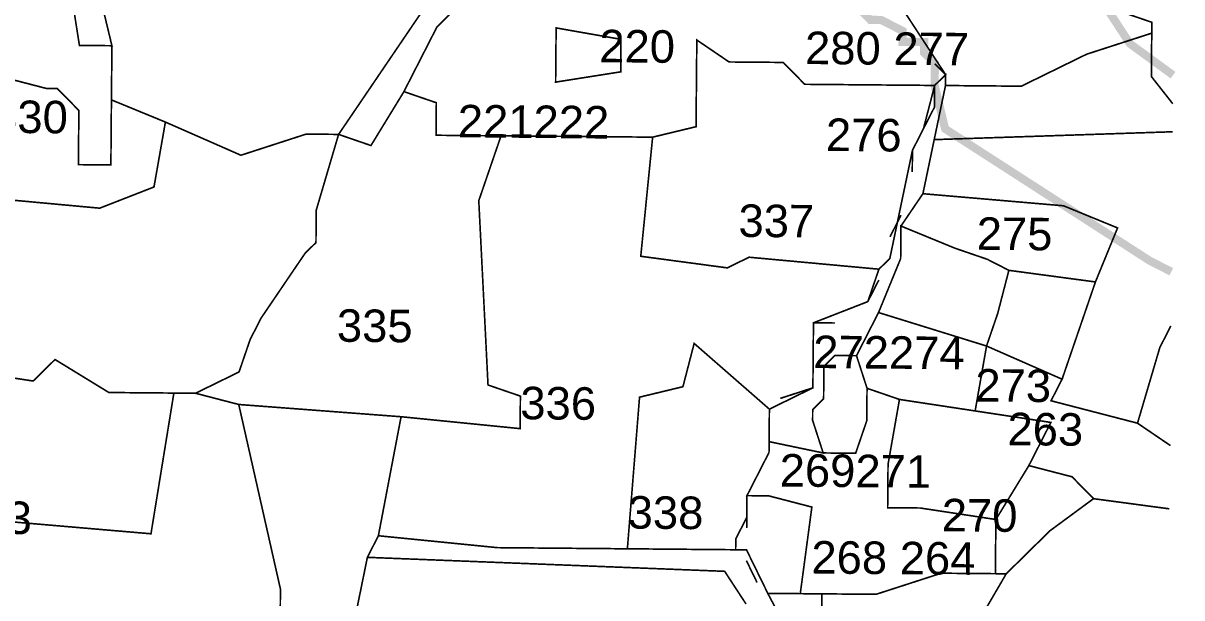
# Model space of a CAD drawing. Header units: metres. Extents: x 266684 to 275933, y 2060666 to 2074564.
# Drawn here: x 275492.9 to 275920.6, y 2072608.2 to 2072820.2 of the extents above; entities that cross this region are included whole.
import ezdxf

# ---------------------------------------------------------------- set-up
doc = ezdxf.new("R2010")
doc.units = ezdxf.units.M
for name, color, linetype in [('HAZARDS LINE', 1, 'Continuous'), ('SURVEY NO.', 7, 'Continuous'), ('SURVEY PLOT BOUNDARY', 35, 'Continuous'), ('VILLAGE BOUNDARY', 212, 'Continuous')]:
    doc.layers.add(name, color=color, linetype=linetype)
doc.styles.add('PDF Arial', font='arial.ttf')

# ---------------------------------------------------------------- blocks, each defined once
blk = doc.blocks.new('ERSUJATA')
at = {"layer": 'HAZARDS LINE', "lineweight": 18, "const_width": 3}
for points in [[(275916.71, 2072728.53), (275908.75, 2072732.59), (275833.22, 2072781.24), (275829.36, 2072797.26), (275829.43, 2072805.26), (275825.47, 2072809.29), (275825.51, 2072813.29), (275817.51, 2072813.36), (275817.55, 2072817.36), (275809.59, 2072821.43), (275805.59, 2072821.46), (275797.66, 2072829.53)], [(275919.09, 2073000.61), (275879.43, 2073036.73), (275816.38, 2073141.24), (275887.08, 2072996.68), (275882.76, 2072960.73), (275882.62, 2072944.74), (275874.24, 2072900.83), (275873.93, 2072864.85), (275885.68, 2072836.75), (275901.46, 2072812.63), (275917.35, 2072801.06)]]:
    blk.add_lwpolyline(points, dxfattribs=at)
at = {"layer": 'SURVEY PLOT BOUNDARY', "lineweight": 18, "const_width": 0.6}
for points in [[(275759.73, 2072605.95), (275751.84, 2072618.01), (275619.96, 2072623.17), (275624.02, 2072631.13), (275667.96, 2072626.74), (275759.9, 2072625.94), (275767.76, 2072609.88), (275795.28, 2072557.66)], [(275839.54, 2072589.26), (275855.77, 2072617.1), (275871.9, 2072632.96), (275888, 2072644.81), (275915.95, 2072641.07), (275888, 2072644.81), (275880.07, 2072652.88), (275864.12, 2072657.01), (275872.25, 2072672.94), (275844.3, 2072677.18), (275848.51, 2072701.13), (275876.39, 2072688.89), (275872.32, 2072680.93), (275904.23, 2072672.66), (275916.15, 2072664.56), (275904.23, 2072672.66), (275912.47, 2072700.57), (275916.54, 2072708.54), (275912.47, 2072700.57), (275904.23, 2072672.66), (275872.32, 2072680.93), (275876.39, 2072688.89), (275888.7, 2072724.77), (275896.87, 2072744.69), (275876.95, 2072752.86), (275825.02, 2072757.32), (275829.19, 2072777.27), (275917.16, 2072780.17), (275829.19, 2072777.27), (275833.36, 2072797.23), (275861.34, 2072796.98), (275885.43, 2072808.77), (275909.49, 2072816.55), (275909.35, 2072800.56), (275917.25, 2072790.5), (275909.35, 2072800.56), (275909.52, 2072820.55)], [(275661.78, 2072834.71), (275645.65, 2072818.86), (275633.45, 2072794.98), (275621.28, 2072775.09), (275609.33, 2072779.2), (275649.83, 2072838.82)], [(275649.83, 2072838.82), (275609.33, 2072779.2), (275597.33, 2072779.3), (275573.28, 2072771.51), (275545.4, 2072783.75), (275525.48, 2072791.93), (275525.66, 2072811.92), (275521.8, 2072827.94)], [(275586.54, 2072459.52), (275619.96, 2072623.17), (275751.84, 2072618.01), (275759.73, 2072605.95)]]:
    blk.add_lwpolyline(points, dxfattribs=at)
for points in [[(275522.4, 2072895.91), (275538.35, 2072891.77), (275542.14, 2072867.75), (275530.01, 2072851.86), (275533.83, 2072831.84), (275521.8, 2072827.94), (275525.66, 2072811.92), (275513.67, 2072812.02), (275509.88, 2072836.04), (275501.92, 2072840.11), (275485.93, 2072840.25), (275482.11, 2072860.28), (275502.09, 2072860.1), (275514.4, 2072895.98)], [(275785.78, 2072841.63), (275817.62, 2072825.35), (275833.4, 2072801.23), (275829.36, 2072797.26), (275781.39, 2072797.68), (275773.47, 2072805.75), (275753.48, 2072805.92), (275741.56, 2072814.02), (275741.28, 2072782.04), (275725.25, 2072778.18), (275689.28, 2072778.5), (275669.29, 2072778.67), (275645.3, 2072778.88), (275645.41, 2072790.88), (275633.45, 2072794.98), (275645.65, 2072818.86), (275661.78, 2072834.71), (275685.77, 2072834.51), (275689.87, 2072846.46), (275698.08, 2072870.38), (275738.09, 2072874.03), (275766.03, 2072869.79), (275765.93, 2072857.79)], [(275861.34, 2072796.98), (275833.36, 2072797.23), (275833.4, 2072801.23), (275817.62, 2072825.35), (275821.68, 2072833.32), (275825.72, 2072837.28), (275833.75, 2072841.21), (275857.76, 2072845), (275865.83, 2072852.92), (275877.89, 2072860.81), (275893.85, 2072856.68), (275897.56, 2072824.66), (275909.52, 2072820.55), (275909.49, 2072816.55), (275885.43, 2072808.77)], [(275525.66, 2072811.92), (275525.48, 2072791.93), (275525.28, 2072767.94), (275513.28, 2072768.04), (275513.46, 2072788.03), (275505.53, 2072796.1), (275501.54, 2072796.13), (275485.58, 2072800.27), (275485.76, 2072820.26), (275485.93, 2072840.25), (275501.92, 2072840.11), (275509.88, 2072836.04), (275513.67, 2072812.02)], [(275713.47, 2072802.28), (275689.45, 2072798.49), (275689.63, 2072818.48), (275713.58, 2072814.27)], [(275689.63, 2072818.48), (275689.45, 2072798.49), (275713.47, 2072802.28), (275713.58, 2072814.27)], [(275821.16, 2072773.34), (275812.81, 2072733.43), (275808.78, 2072729.47), (275760.85, 2072733.89), (275752.82, 2072729.96), (275720.87, 2072734.24), (275725.25, 2072778.18), (275741.28, 2072782.04), (275741.56, 2072814.02), (275753.48, 2072805.92), (275773.47, 2072805.75), (275781.39, 2072797.68), (275829.36, 2072797.26), (275825.23, 2072781.31)], [(275525.48, 2072791.93), (275545.4, 2072783.75), (275541.19, 2072759.8), (275521.14, 2072751.98), (275473.2, 2072756.4), (275485.58, 2072800.27), (275501.54, 2072796.13), (275505.53, 2072796.1), (275513.46, 2072788.03), (275513.28, 2072768.04), (275525.28, 2072767.94)], [(275808.64, 2072713.48), (275800.51, 2072697.56), (275792.51, 2072697.63), (275788.48, 2072693.66), (275788.44, 2072689.66), (275788.37, 2072681.67), (275784.34, 2072677.7), (275784.31, 2072673.71), (275788.2, 2072661.68), (275768.25, 2072665.85), (275768.21, 2072661.85), (275768.25, 2072665.85), (275768.35, 2072677.84), (275784.41, 2072685.7), (275784.62, 2072709.69), (275804.68, 2072717.51), (275808.78, 2072729.47), (275812.81, 2072733.43), (275821.16, 2072773.34), (275825.23, 2072781.31), (275829.36, 2072797.26), (275833.4, 2072801.23), (275833.36, 2072797.23), (275829.19, 2072777.27), (275825.02, 2072757.32), (275816.92, 2072745.39), (275816.81, 2072733.4)], [(275669.29, 2072778.67), (275661.08, 2072754.75), (275664.49, 2072686.75), (275676.44, 2072682.65), (275676.34, 2072670.65), (275632.4, 2072675.04), (275572.48, 2072679.56), (275556.52, 2072683.7), (275572.58, 2072691.55), (275576.68, 2072703.51), (275580.75, 2072711.47), (275596.95, 2072735.32), (275600.98, 2072739.29), (275601.09, 2072751.28), (275609.33, 2072779.2), (275621.28, 2072775.09), (275633.45, 2072794.98), (275645.41, 2072790.88), (275645.3, 2072778.88)], [(275609.33, 2072779.2), (275601.09, 2072751.28), (275600.98, 2072739.29), (275596.95, 2072735.32), (275580.75, 2072711.47), (275576.68, 2072703.51), (275572.58, 2072691.55), (275556.52, 2072683.7), (275548.53, 2072683.77), (275524.54, 2072683.98), (275504.66, 2072696.15), (275496.59, 2072688.22), (275468.65, 2072692.46), (275468.54, 2072680.47), (275452.59, 2072684.61), (275456.79, 2072708.56), (275469.03, 2072736.44), (275469.1, 2072744.44), (275473.2, 2072756.4), (275521.14, 2072751.98), (275541.19, 2072759.8), (275545.4, 2072783.75), (275573.28, 2072771.51), (275597.33, 2072779.3)], [(275720.87, 2072734.24), (275752.82, 2072729.96), (275760.85, 2072733.89), (275808.78, 2072729.47), (275804.68, 2072717.51), (275784.62, 2072709.69), (275784.41, 2072685.7), (275768.35, 2072677.84), (275740.58, 2072702.08), (275736.44, 2072686.12), (275720.42, 2072682.26), (275715.93, 2072626.32), (275667.96, 2072626.74), (275624.02, 2072631.13), (275632.4, 2072675.04), (275676.34, 2072670.65), (275676.44, 2072682.65), (275664.49, 2072686.75), (275661.08, 2072754.75), (275669.29, 2072778.67), (275689.28, 2072778.5), (275725.25, 2072778.18)], [(275888.7, 2072724.77), (275856.75, 2072729.05), (275848.79, 2072733.12), (275836.83, 2072737.22), (275816.92, 2072745.39), (275825.02, 2072757.32), (275876.95, 2072752.86), (275896.87, 2072744.69)], [(275856.75, 2072729.05), (275852.61, 2072713.09), (275848.51, 2072701.13), (275808.64, 2072713.48), (275816.81, 2072733.4), (275816.92, 2072745.39), (275836.83, 2072737.22), (275848.79, 2072733.12)], [(275888.7, 2072724.77), (275876.39, 2072688.89), (275848.51, 2072701.13), (275852.61, 2072713.09), (275856.75, 2072729.05)], [(275848.51, 2072701.13), (275844.3, 2072677.18), (275816.36, 2072681.42), (275804.4, 2072685.53), (275800.51, 2072697.56), (275808.64, 2072713.48)], [(275768.35, 2072677.84), (275768.25, 2072665.85), (275768.21, 2072661.85), (275760.08, 2072645.93), (275760.01, 2072637.93), (275755.94, 2072629.97), (275755.9, 2072625.97), (275759.9, 2072625.94), (275715.93, 2072626.32), (275720.42, 2072682.26), (275736.44, 2072686.12), (275740.58, 2072702.08)], [(275800.51, 2072697.56), (275804.4, 2072685.53), (275804.36, 2072681.53), (275804.29, 2072673.53), (275800.19, 2072661.57), (275788.2, 2072661.68), (275784.31, 2072673.71), (275784.34, 2072677.7), (275788.37, 2072681.67), (275788.44, 2072689.66), (275788.48, 2072693.66), (275792.51, 2072697.63)], [(275548.53, 2072683.77), (275540.08, 2072631.86), (275488.14, 2072636.31), (275476.08, 2072628.42), (275464.09, 2072628.53), (275444.1, 2072628.7), (275444.24, 2072644.69), (275440.28, 2072648.73), (275444.56, 2072680.68), (275452.59, 2072684.61), (275468.54, 2072680.47), (275468.65, 2072692.46), (275496.59, 2072688.22), (275504.66, 2072696.15), (275524.54, 2072683.98)], [(275556.52, 2072683.7), (275572.48, 2072679.56), (275587.87, 2072611.45), (275587.59, 2072579.47), (275567.6, 2072579.64), (275511.67, 2072584.13), (275515.81, 2072600.09), (275463.84, 2072600.54), (275464.09, 2072628.53), (275476.08, 2072628.42), (275488.14, 2072636.31), (275540.08, 2072631.86), (275548.53, 2072683.77)], [(275816.36, 2072681.42), (275812.15, 2072657.47), (275812.01, 2072641.48), (275824, 2072641.37), (275851.95, 2072637.13), (275851.77, 2072617.14), (275831.79, 2072617.31), (275807.73, 2072609.53), (275787.74, 2072609.7), (275779.75, 2072609.77), (275784.03, 2072641.72), (275768.07, 2072645.86), (275760.08, 2072645.93), (275768.21, 2072661.85), (275768.25, 2072665.85), (275788.2, 2072661.68), (275800.19, 2072661.57), (275804.29, 2072673.53), (275804.36, 2072681.53), (275804.4, 2072685.53)], [(275632.4, 2072675.04), (275624.02, 2072631.13), (275619.96, 2072623.17), (275586.54, 2072459.52), (275550.6, 2072463.84), (275538.61, 2072463.94), (275522.65, 2072468.08), (275530.93, 2072499.99), (275539.17, 2072527.91), (275555.37, 2072551.76), (275567.6, 2072579.64), (275587.59, 2072579.47), (275587.87, 2072611.45), (275572.48, 2072679.56)], [(275844.3, 2072677.18), (275872.25, 2072672.94), (275864.12, 2072657.01), (275851.95, 2072637.13), (275824, 2072641.37), (275812.01, 2072641.48), (275812.15, 2072657.47), (275816.36, 2072681.42)], [(275888, 2072644.81), (275871.9, 2072632.96), (275855.77, 2072617.1), (275851.77, 2072617.14), (275851.95, 2072637.13), (275864.12, 2072657.01), (275880.07, 2072652.88)], [(275779.75, 2072609.77), (275767.76, 2072609.88), (275759.9, 2072625.94), (275755.9, 2072625.97), (275755.94, 2072629.97), (275760.01, 2072637.93), (275760.08, 2072645.93), (275768.07, 2072645.86), (275784.03, 2072641.72)], [(275851.77, 2072617.14), (275855.77, 2072617.1), (275839.54, 2072589.26), (275827.58, 2072593.36), (275815.55, 2072589.47), (275787.57, 2072589.71), (275787.74, 2072609.7), (275807.73, 2072609.53), (275831.79, 2072617.31)], [(275779.75, 2072609.77), (275787.74, 2072609.7), (275787.57, 2072589.71), (275815.55, 2072589.47), (275827.58, 2072593.36), (275839.54, 2072589.26), (275843.29, 2072561.23), (275807.24, 2072553.55), (275799.21, 2072549.63), (275795.28, 2072557.66), (275767.76, 2072609.88)]]:
    blk.add_lwpolyline(points, close=True, dxfattribs=at)
at = {"layer": 'SURVEY PLOT BOUNDARY', "lineweight": 18}
blk.add_point((275916.15, 2072664.56), dxfattribs=at)
at = {"layer": 'VILLAGE BOUNDARY', "lineweight": 0, "const_width": 0.6}
for points in [[(275825.51, 2072813.29), (275817.62, 2072825.35), (275793.74, 2072837.56), (275801.7, 2072833.49)], [(275829.43, 2072805.26), (275833.4, 2072801.23), (275829.36, 2072797.26), (275829.29, 2072789.27), (275821.16, 2072773.34), (275821.09, 2072765.35), (275821.16, 2072773.34)], [(275812.88, 2072741.43), (275816.95, 2072749.39)], [(275808.75, 2072725.47), (275804.68, 2072717.51)], [(275772.38, 2072681.81), (275784.41, 2072685.7), (275784.62, 2072709.69), (275792.62, 2072709.62), (275784.62, 2072709.69), (275784.59, 2072705.69)], [(275768.35, 2072677.84), (275768.21, 2072661.85), (275760.08, 2072645.93), (275760.01, 2072637.93)], [(275759.97, 2072633.94), (275760.04, 2072641.93)], [(275763.79, 2072613.91), (275759.87, 2072621.94)]]:
    blk.add_lwpolyline(points, dxfattribs=at)
at = {"layer": 'SURVEY NO.', "char_height": 11.994, "attachment_point": 7, "rotation": 359.4987, "style": 'PDF Arial'}
for s, insert in [('220', (275705.51, 2072805.66)), ('280 277', (275781.46, 2072804.99)), ('330', (275481.4, 2072779.63)), ('221222', (275653.29, 2072778.13)), ('276', (275789.17, 2072772.94)), ('337', (275756.91, 2072741.23)), ('275', (275844.82, 2072736.47)), ('335', (275608.66, 2072702.55)), ('272274', (275784.48, 2072693.01)), ('273', (275844.33, 2072680.49)), ('336', (275676.37, 2072673.96)), ('263', (275856.18, 2072664.39)), ('269271', (275772.1, 2072649.14)), ('338', (275715.99, 2072633.63)), ('333', (275468.12, 2072631.8)), ('270', (275831.92, 2072632.62)), ('268 264', (275783.81, 2072617.05))]:
    blk.add_mtext(s, dxfattribs=dict(at, insert=insert))

msp = doc.modelspace()

# ---------------------------------------------------------------- block references
msp.add_blockref('ERSUJATA', (0, 0))

doc.saveas('drawing.dxf')
